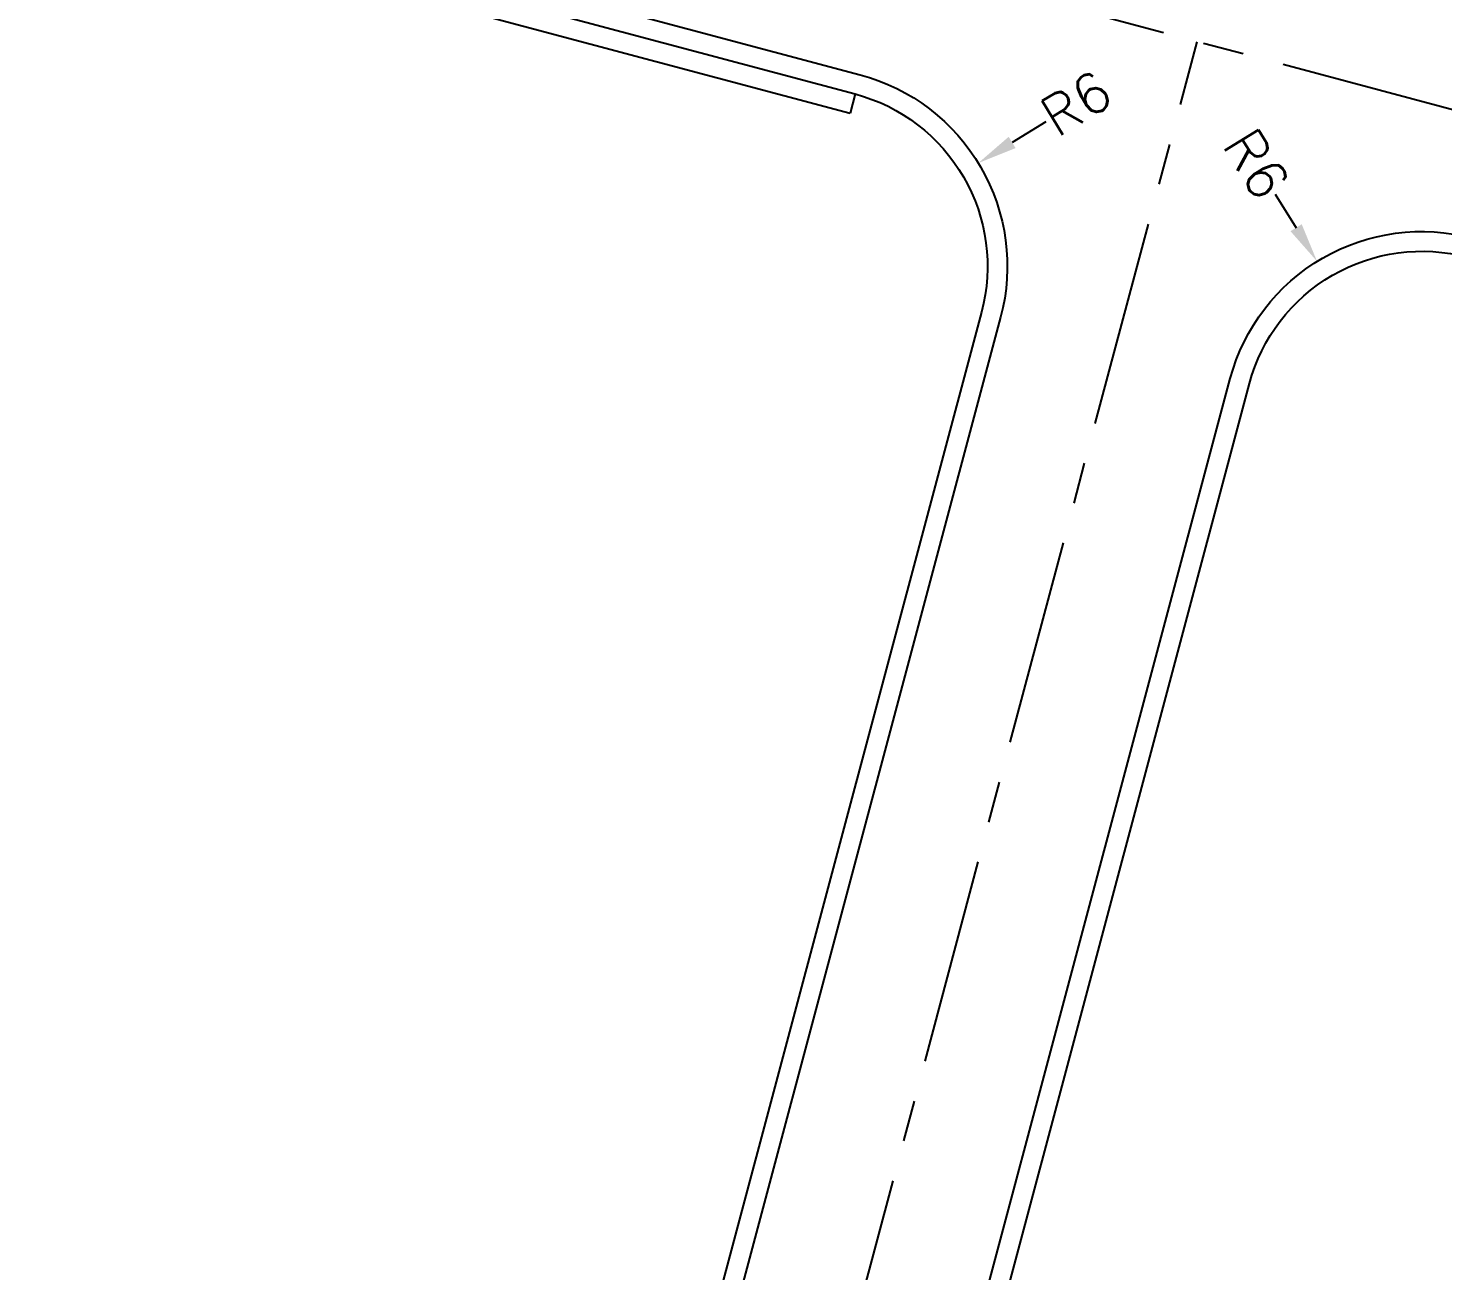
# Model space of a CAD drawing. Header units: metres. Extents: x 689715 to 690980, y 1005284 to 1006835.
# Drawn here: x 690728.77 to 690771.6, y 1005399.47 to 1005437.11 of the extents above; entities that cross this region are included whole.
import ezdxf

# ---------------------------------------------------------------- set-up
doc = ezdxf.new("R2010")
doc.units = ezdxf.units.M
doc.linetypes.add('CENTER', pattern=[2, 1.25, -0.25, 0.25, -0.25])
for name, color, linetype in [('C-CALLE-ACERA', 8, 'Continuous'), ('C-CALLE-RGIRO', 8, 'Continuous'), ('CALLES-CENTRO', 2, 'CENTER')]:
    doc.layers.add(name, color=color, linetype=linetype)
doc.styles.add('ESTANDAR', font='romans.shx')
doc.dimstyles.new('R_GIRO', dxfattribs={"dimtxt": 1.2, "dimasz": 1.2, "dimexe": 0.18, "dimexo": 0.0625, "dimgap": 0.09, "dimtad": 0, "dimdec": 1, "dimdsep": 46, "dimtxsty": 'ESTANDAR', "dimcen": 0, "dimclrt": 2, "dimadec": 0, "dimazin": 0, "dimtfac": 1, "dimtdec": 1, "dimtofl": 0, "dimtmove": 0, "dimatfit": 3, "dimfxl": 1, "dimtolj": 1, "dimtzin": 0, "dimarcsym": 0})

# ---------------------------------------------------------------- blocks, each defined once
blk = doc.blocks.new('*D246')
at = {"layer": 'C-CALLE-RGIRO', "color": 0, "lineweight": -2, "transparency": 16777216}
blk.add_line((690759.588, 1005434.276), (690758.563, 1005433.651), dxfattribs=at)
at = {"layer": 'C-CALLE-RGIRO', "color": 0, "transparency": 16777216}
blk.add_solid([(690758.459, 1005433.822), (690758.668, 1005433.48), (690757.539, 1005433.026)], dxfattribs=at)
at = {"layer": 'Defpoints', "color": 0, "transparency": 16777216}
for p in [(690757.539, 1005433.026), (690752.417, 1005429.901)]:
    blk.add_point(p, dxfattribs=at)
at = {"layer": 'C-CALLE-RGIRO', "color": 2, "transparency": 16777216, "insert": (690760.507, 1005434.837), "char_height": 1.2, "attachment_point": 5, "rotation": 31.3874, "style": 'ESTANDAR'}
blk.add_mtext('\\A1;R6', dxfattribs=at)
blk = doc.blocks.new('*D247')
at = {"layer": 'C-CALLE-RGIRO', "color": 0, "lineweight": -2, "transparency": 16777216}
blk.add_line((690766.531, 1005432.085), (690767.165, 1005431.066), dxfattribs=at)
at = {"layer": 'C-CALLE-RGIRO', "color": 0, "transparency": 16777216}
blk.add_solid([(690767.335, 1005431.172), (690766.995, 1005430.961), (690767.799, 1005430.048)], dxfattribs=at)
at = {"layer": 'Defpoints', "color": 0, "transparency": 16777216}
for p in [(690767.799, 1005430.048), (690770.968, 1005424.953)]:
    blk.add_point(p, dxfattribs=at)
at = {"layer": 'C-CALLE-RGIRO', "color": 2, "transparency": 16777216, "insert": (690765.962, 1005432.999), "char_height": 1.2, "attachment_point": 5, "rotation": 301.8893, "style": 'ESTANDAR'}
blk.add_mtext('\\A1;R6', dxfattribs=at)

msp = doc.modelspace()

# ---------------------------------------------------------------- linework, layer by layer
at = {"layer": 'C-CALLE-ACERA', "linetype": 'Continuous', "ltscale": 5}
msp.add_line((690753.809, 1005435.119), (690753.654, 1005434.539), dxfattribs=at)
at = {"layer": 'C-CALLE-ACERA', "linetype": 'Continuous', "ltscale": 5, "flags": 128}
for points in [[(690699.762, 1005383.038), (690714.928, 1005439.9, -0.414214), (690722.271, 1005444.151), (690753.963, 1005435.698, -0.414214), (690758.214, 1005428.355), (690743.048, 1005371.493)], [(690700.341, 1005382.883), (690715.507, 1005439.745, -0.414214), (690722.116, 1005443.571), (690753.809, 1005435.119, -0.414214), (690757.635, 1005428.509), (690742.469, 1005371.647)], [(690750.005, 1005369.637), (690765.171, 1005426.499, -0.414214), (690772.515, 1005430.75), (690814.362, 1005419.589)], [(690750.585, 1005369.482), (690765.751, 1005426.345, -0.414214), (690772.36, 1005430.171), (690814.208, 1005419.009)]]:
    msp.add_lwpolyline(points, format="xyb", dxfattribs=at)
msp.add_lwpolyline([(690721.962, 1005442.992), (690753.654, 1005434.539)], dxfattribs=at)
at = {"layer": 'CALLES-CENTRO', "linetype": 'CENTER', "ltscale": 5}
msp.add_line((690740.466, 1005347.841), (690764.167, 1005436.703), dxfattribs=at)
at = {"layer": 'CALLES-CENTRO', "linetype": 'CENTER', "ltscale": 5, "flags": 128}
msp.add_lwpolyline([(690830.783, 1005418.935), (690758.059, 1005438.332), (690713.923, 1005450.104)], dxfattribs=at)

# ---------------------------------------------------------------- dimensions: what is measured, and where the dimension line sits
at = {"layer": 'C-CALLE-RGIRO'}
for center, mpoint, picture, middle in [((690752.417, 1005429.901), (690757.539, 1005433.026), '*D246', (690760.507, 1005434.837)), ((690770.968, 1005424.953), (690767.799, 1005430.048), '*D247', (690765.962, 1005432.999))]:
    dim = msp.add_radius_dim(center=center, mpoint=mpoint, dimstyle='R_GIRO', dxfattribs=at)
    dim.commit()
    dim.dimension.update_dxf_attribs({"geometry": picture, "text_midpoint": middle})

doc.saveas('drawing.dxf')
